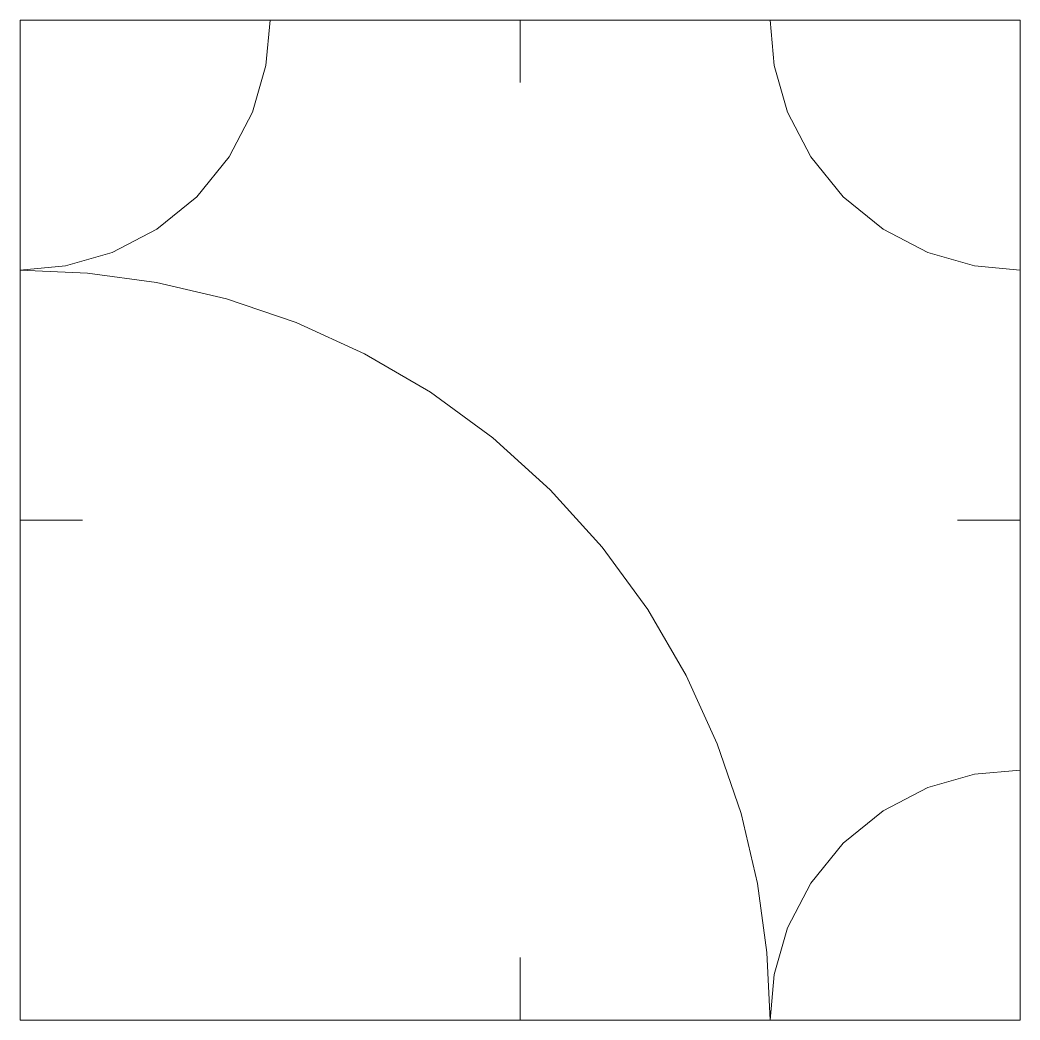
# Model space of a CAD drawing. Extents: x -27.8 to 12.2, y -25.2 to 14.8.
import ezdxf

# ---------------------------------------------------------------- set-up
doc = ezdxf.new("R2010")
doc.units = 0
doc.layers.add('s001-#def-active-grp', color=7, linetype='CONTINUOUS')

msp = doc.modelspace()

# ---------------------------------------------------------------- linework, layer by layer
at = {"layer": 's001-#def-active-grp', "color": 7, "linetype": 'CONTINUOUS', "lineweight": 5, "true_color": 0x000000}
for p, q in [((-7.827, 14.823), (-7.827, 12.323)), ((-27.827, -5.177), (-25.327, -5.177)), ((12.173, -5.177), (9.673, -5.177)), ((-7.827, -25.177), (-7.827, -22.677))]:
    msp.add_line(p, q, dxfattribs=at)
for points in [[(-17.827, 14.823), (-17.994, 13.004), (-18.529, 11.142), (-19.457, 9.351), (-20.756, 7.752), (-22.355, 6.453), (-24.146, 5.525), (-26.008, 4.99), (-27.827, 4.823), (-25.132, 4.702), (-22.368, 4.322), (-19.572, 3.665), (-16.784, 2.717), (-14.048, 1.472), (-11.411, -0.067), (-8.918, -1.886), (-6.614, -3.964), (-4.537, -6.268), (-2.717, -8.76), (-1.179, -11.398), (0.066, -14.134), (1.015, -16.922), (1.672, -19.718), (2.051, -22.481), (2.173, -25.177), (2.34, -23.357), (2.875, -21.496), (3.803, -19.705), (5.102, -18.106), (6.701, -16.807), (8.492, -15.879), (10.353, -15.344), (12.173, -15.177)], [(-27.827, -25.177), (12.173, -25.177), (12.173, 14.823), (-27.827, 14.823), (-27.827, -25.177)], [(2.173, 14.823), (2.34, 13.004), (2.875, 11.142), (3.803, 9.351), (5.102, 7.752), (6.701, 6.453), (8.492, 5.525), (10.353, 4.99), (12.173, 4.823)]]:
    msp.add_lwpolyline(points, dxfattribs=at)

doc.saveas('drawing.dxf')
